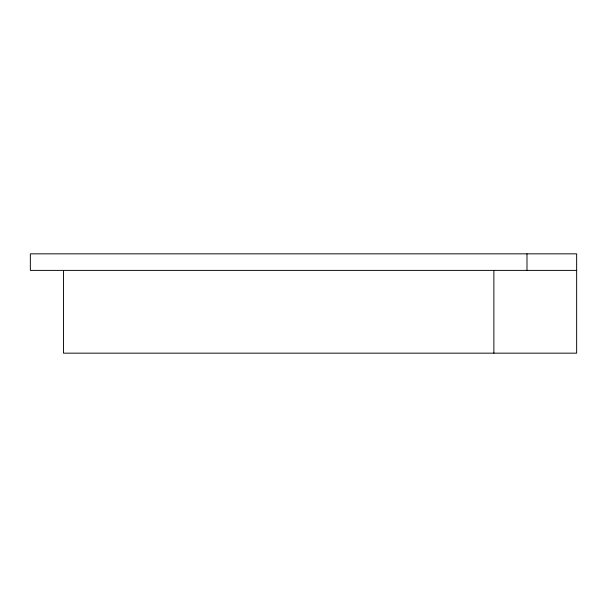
<?xml version="1.0" encoding="UTF-8"?>
<svg xmlns="http://www.w3.org/2000/svg" width="607" height="607" viewBox="0 0 607 607"><rect width="100%" height="100%" fill="white"/><g stroke="black" fill="none" stroke-linecap="round" stroke-linejoin="round"><path stroke-width="0.91" d="M576.65 270.388L30.35 270.388L30.35 253.84L576.65 253.84L576.65 353.16L63.462 353.16L63.462 270.388M526.99 253.84L526.99 270.388M493.878 270.388L493.878 353.16"/></g></svg>
